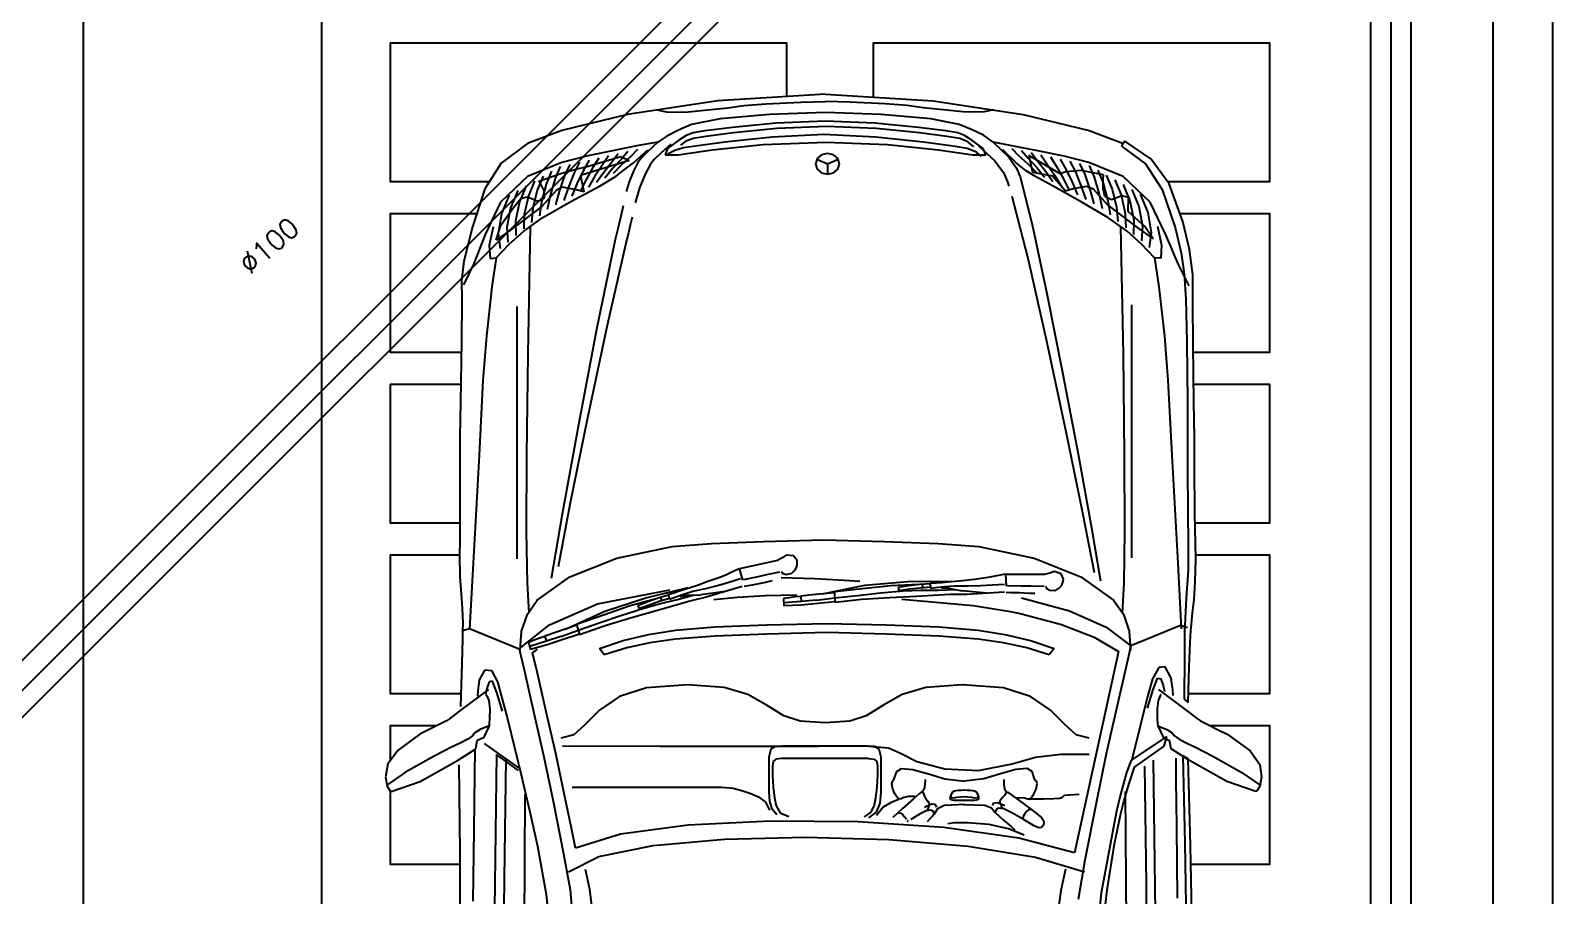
# Model space of a CAD drawing. Header units: millimetres. Extents: x 3923 to 4120, y 744 to 867.
# Drawn here: x 3977.12 to 3984.79, y 820.26 to 824.61 of the extents above; entities that cross this region are included whole.
import ezdxf
from ezdxf.enums import TextEntityAlignment as Align

# ---------------------------------------------------------------- set-up
doc = ezdxf.new("R2010")
doc.units = ezdxf.units.MM
for name, color, linetype in [('-HIDRO', 8, 'Continuous'), ('Texto-Tubos', 7, 'Continuous'), ('TigreCad', 3, 'Continuous'), ('TUBULAÇÃO_ESGOTO', 5, 'Continuous')]:
    doc.layers.add(name, color=color, linetype=linetype)
doc.styles.add('TCTUBOS-TXT', font='txt.shx')

# ---------------------------------------------------------------- blocks, each defined once
blk = doc.blocks.new('Austin Mini dessus')
at = {"color": 8, "flags": 128}
for points in [[(1.0718, 3.8974), (1.1117, 3.9516)], [(1.1117, 3.9516), (1.1466, 3.978)], [(1.1466, 3.978), (1.1788, 3.984)], [(1.1671, 3.9332), (1.2, 3.9805)], [(1.1788, 3.984), (1.2025, 3.9796)], [(1.2159, 3.9699), (1.1905, 3.8965)], [(1.2025, 3.9796), (1.2133, 3.9732)], [(1.2133, 3.9732), (1.2159, 3.9699)], [(1.127, 3.8612), (1.1671, 3.9332)], [(1.0455, 3.8453), (1.0602, 3.8752)], [(1.0602, 3.8752), (1.0718, 3.8974)], [(1.1905, 3.8965), (1.1378, 3.8027)], [(1.0383, 3.8304), (1.0455, 3.8453)], [(1.1035, 3.8163), (1.127, 3.8612)], [(0.0842, 3.7922), (0.2332, 3.7952)], [(0.2332, 3.7952), (0.3237, 3.797)], [(0.3237, 3.797), (0.3971, 3.7966)], [(0.3971, 3.7966), (0.5088, 3.7962)], [(0.5088, 3.7962), (0.581, 3.797)], [(0.581, 3.797), (0.6212, 3.7976)], [(0.6212, 3.7976), (0.674, 3.7963)], [(0.674, 3.7963), (0.7177, 3.7934)], [(0.8924, 3.7915), (1.0016, 3.7949)], [(1.0093, 3.792), (1.0326, 3.8229)], [(1.0326, 3.8229), (1.0383, 3.8304)], [(1.0842, 3.7768), (1.0947, 3.7975)], [(1.0947, 3.7975), (1.1035, 3.8163)], [(1.1378, 3.8027), (1.1088, 3.7563)], [(1.1489, 3.7991), (1.3693, 3.7967)], [(1.3693, 3.7967), (1.6304, 3.7968)], [(-0.302, 3.7337), (-0.2069, 3.765)], [(-0.2069, 3.765), (-0.1204, 3.7865)], [(-0.1874, 3.7324), (-0.114, 3.7617)], [(-0.1204, 3.7865), (-0.0703, 3.7926)], [(-0.114, 3.7617), (-0.0609, 3.787)], [(-0.0703, 3.7926), (-0.0241, 3.7916)], [(-0.0241, 3.7916), (0.0842, 3.7922)], [(0.3684, 3.7483), (0.6405, 3.7634)], [(0.6405, 3.7634), (0.8064, 3.7721)], [(0.7177, 3.7934), (0.7547, 3.7905)], [(0.7547, 3.7905), (0.7913, 3.7892)], [(0.7913, 3.7892), (0.8117, 3.7899)], [(0.8107, 3.7898), (0.8054, 3.7722)], [(0.8054, 3.7722), (0.8566, 3.6469)], [(0.8117, 3.7899), (0.831, 3.7901)], [(0.831, 3.7901), (0.8924, 3.7915)], [(0.9589, 3.7245), (1.0093, 3.792)], [(1.0594, 3.7455), (1.0677, 3.7588)], [(1.0677, 3.7588), (1.0753, 3.7651)], [(1.0753, 3.7651), (1.0842, 3.7768)], [(1.1098, 3.7592), (1.174, 3.7599)], [(1.174, 3.7599), (1.2419, 3.7604)], [(1.2419, 3.7604), (1.3135, 3.7616)], [(1.3135, 3.7616), (1.4923, 3.7636)], [(-0.3667, 3.6929), (-0.302, 3.7337)], [(-0.269, 3.694), (-0.1874, 3.7324)], [(-0.2065, 3.713), (-0.1595, 3.7223)], [(-0.1595, 3.7223), (-0.127, 3.7206)], [(-0.127, 3.7206), (-0.1288, 3.7047)], [(-0.0554, 3.7158), (0.0688, 3.7297)], [(0.0688, 3.7297), (0.18, 3.7384)], [(0.18, 3.7384), (0.3684, 3.7483)], [(0.936, 3.7475), (0.9091, 3.7332)], [(0.9091, 3.7332), (0.9111, 3.717)], [(0.936, 3.7475), (0.949, 3.7493)], [(0.9383, 3.7145), (0.9395, 3.7228)], [(0.9395, 3.7228), (0.9564, 3.7282)], [(0.949, 3.7493), (0.9623, 3.751)], [(0.9564, 3.7282), (0.9673, 3.7309)], [(0.9623, 3.751), (0.9758, 3.7525)], [(0.9673, 3.7309), (0.9712, 3.7316)], [(0.9712, 3.7316), (0.975, 3.7288)], [(0.975, 3.7288), (0.9869, 3.7238)], [(0.9869, 3.7238), (1.0083, 3.721)], [(1.0083, 3.721), (1.031, 3.7215)], [(1.031, 3.7215), (1.0455, 3.7223)], [(1.0455, 3.7223), (1.0506, 3.7228)], [(1.0506, 3.7228), (1.0594, 3.7455)], [(1.0506, 3.7228), (1.0806, 3.7369)], [(1.0806, 3.7369), (1.0877, 3.7528)], [(1.1088, 3.7563), (1.0877, 3.7528)], [(1.0947, 3.7351), (1.1565, 3.6487)], [(-0.4163, 3.6266), (-0.3667, 3.6929)], [(-0.3332, 3.6261), (-0.269, 3.694)], [(-0.2862, 3.6722), (-0.24, 3.6915)], [(-0.2108, 3.6933), (-0.2557, 3.6613)], [(-0.24, 3.6915), (-0.1897, 3.6999)], [(-0.1734, 3.7051), (-0.2108, 3.6933)], [(-0.2018, 3.6646), (-0.1734, 3.7051)], [(-0.1897, 3.6999), (-0.152, 3.6952)], [(-0.1288, 3.7047), (-0.1629, 3.672)], [(-0.1288, 3.7047), (-0.0554, 3.7158)], [(0.9111, 3.717), (0.9395, 3.7016)], [(0.9665, 3.7034), (0.9383, 3.7145)], [(0.9395, 3.7016), (1.0331, 3.6766)], [(1.0136, 3.6893), (0.9665, 3.7034)], [(1.1226, 3.7043), (1.4484, 3.7087)], [(1.1626, 3.649), (1.1226, 3.7043)], [(1.1335, 3.6804), (1.4355, 3.6849)], [(1.4355, 3.6849), (1.6643, 3.6871)], [(1.4484, 3.7087), (1.6921, 3.7115)], [(-0.3103, 3.6295), (-0.2696, 3.6465)], [(-0.2983, 3.6509), (-0.2548, 3.669)], [(-0.2776, 3.6432), (-0.2819, 3.6262)], [(-0.2557, 3.6613), (-0.2776, 3.6432)], [(-0.2696, 3.6465), (-0.2217, 3.6563)], [(-0.2582, 3.5904), (-0.2018, 3.6646)], [(-0.2548, 3.669), (-0.2057, 3.6781)], [(-0.2217, 3.6563), (-0.1848, 3.6556)], [(-0.2057, 3.6781), (-0.1684, 3.6754)], [(-0.1629, 3.672), (-0.1958, 3.6357)], [(0.6296, 3.652), (-0.0059, 3.652)], [(0.8566, 3.6469), (0.7958, 3.5707)], [(0.8596, 3.6444), (0.8118, 3.6411)], [(0.8566, 3.6469), (0.909, 3.6348)], [(1.0331, 3.6766), (1.174, 3.6425)], [(1.174, 3.6425), (1.2747, 3.6187)], [(-0.4494, 3.54), (-0.4163, 3.6266)], [(-0.3686, 3.5396), (-0.3332, 3.6261)], [(-0.3224, 3.6082), (-0.2844, 3.624)], [(-0.2992, 3.6015), (-0.2538, 3.6126)], [(-0.2844, 3.624), (-0.2378, 3.6344)], [(-0.2819, 3.6262), (-0.2717, 3.5998)], [(-0.2538, 3.6126), (-0.2177, 3.6161)], [(-0.2378, 3.6344), (-0.2012, 3.6358)], [(-0.1958, 3.6357), (-0.2299, 3.5876)], [(-0.2069, 3.6195), (0.1144, 3.6255)], [(0.1144, 3.6255), (0.369, 3.6287)], [(0.369, 3.6287), (0.5603, 3.6292)], [(0.5603, 3.6292), (0.6914, 3.6273)], [(0.6914, 3.6273), (0.7656, 3.6231)], [(0.769, 3.6265), (0.7337, 3.6018)], [(0.8118, 3.6411), (0.769, 3.6265)], [(0.8299, 3.5961), (0.835, 3.6098)], [(0.835, 3.6098), (0.8402, 3.6233)], [(0.8372, 3.5784), (0.8502, 3.6203)], [(0.8402, 3.6233), (0.8582, 3.6183)], [(0.8462, 3.577), (0.8582, 3.6183)], [(0.8604, 3.6051), (0.8577, 3.6008)], [(0.8634, 3.6093), (0.8604, 3.6051)], [(0.8666, 3.6133), (0.8634, 3.6093)], [(0.9143, 3.6021), (0.8666, 3.6133)], [(0.909, 3.6348), (1.0218, 3.609)], [(1.0218, 3.609), (1.1282, 3.5852)], [(1.2235, 3.6328), (1.5547, 3.6348)], [(1.2747, 3.6187), (1.3537, 3.601)], [(-0.3465, 3.5655), (-0.3139, 3.579)], [(-0.3219, 3.5976), (-0.3417, 3.5395)], [(-0.3344, 3.5868), (-0.2992, 3.6015)], [(-0.3287, 3.5566), (-0.2858, 3.5689)], [(-0.3144, 3.5923), (-0.3219, 3.5976)], [(-0.2975, 3.5839), (-0.3144, 3.5923)], [(-0.3139, 3.579), (-0.2698, 3.5907)], [(-0.2994, 3.5535), (-0.2582, 3.5904)], [(-0.28, 3.5832), (-0.2975, 3.5839)], [(-0.2858, 3.5689), (-0.2505, 3.5765)], [(-0.2717, 3.5998), (-0.28, 3.5832)], [(-0.2299, 3.5876), (-0.2701, 3.5169)], [(-0.2698, 3.5907), (-0.2341, 3.5963)], [(0.517, 3.5386), (0.6793, 3.5662)], [(0.7337, 3.6018), (0.675, 3.5196)], [(0.7958, 3.5707), (0.7435, 3.4498)], [(0.8151, 3.5556), (0.8242, 3.5824)], [(0.8252, 3.5824), (0.8299, 3.5961)], [(0.8252, 3.5824), (0.8372, 3.5784)], [(0.8257, 3.5419), (0.8372, 3.5784)], [(0.8334, 3.5361), (0.8462, 3.577)], [(1.0183, 3.578), (0.9143, 3.6021)], [(1.12, 3.5551), (1.0183, 3.578)], [(1.1282, 3.5852), (1.2404, 3.5618)], [(1.3537, 3.601), (1.4755, 3.5794)], [(1.4755, 3.5794), (1.6204, 3.564)], [(-0.4897, 3.3744), (-0.4494, 3.54)], [(-0.3843, 3.4776), (-0.3686, 3.5396)], [(-0.3639, 3.5197), (-0.3356, 3.5327)], [(-0.3585, 3.5441), (-0.3287, 3.5566)], [(-0.3417, 3.5395), (-0.3534, 3.4979)], [(-0.3356, 3.5327), (-0.2955, 3.5465)], [(-0.3066, 3.538), (-0.2994, 3.5535)], [(-0.3001, 3.5036), (-0.3066, 3.538)], [(-0.3051, 3.524), (-0.273, 3.5351)], [(-0.2955, 3.5465), (-0.2617, 3.5558)], [(0.2925, 3.4981), (0.517, 3.5386)], [(0.4929, 3.5192), (0.6502, 3.5491)], [(0.8067, 3.5309), (0.7615, 3.4315)], [(0.7972, 3.5019), (0.8063, 3.5287)], [(0.8063, 3.5287), (0.8151, 3.5556)], [(0.8257, 3.5419), (0.8097, 3.4979)], [(0.8192, 3.4954), (0.8334, 3.5361)], [(1.0731, 3.5095), (1.0817, 3.5421)], [(1.1011, 3.5379), (1.1017, 3.2922)], [(1.2053, 3.5371), (1.12, 3.5551)], [(1.3084, 3.5158), (1.2053, 3.5371)], [(1.2404, 3.5618), (1.3729, 3.5353)], [(1.3729, 3.5353), (1.4635, 3.5186)], [(-0.374, 3.3698), (-0.3363, 3.4925)], [(-0.3693, 3.4953), (-0.3424, 3.5089)], [(-0.3534, 3.4979), (-0.3572, 3.4821)], [(-0.3493, 3.4851), (-0.3148, 3.5016)], [(-0.3424, 3.5089), (-0.3051, 3.524)], [(-0.3363, 3.4925), (-0.2946, 3.4845)], [(-0.3244, 3.4792), (-0.2956, 3.4936)], [(-0.3148, 3.5016), (-0.2843, 3.5144)], [(-0.2701, 3.5169), (-0.3098, 3.443)], [(-0.2946, 3.4845), (-0.3001, 3.5036)], [(0.0478, 3.4514), (0.2925, 3.4981)], [(0.2791, 3.4759), (0.4929, 3.5192)], [(0.675, 3.5196), (0.6278, 3.4015)], [(0.7718, 3.4351), (0.7952, 3.5024)], [(0.8092, 3.4984), (0.7905, 3.4435)], [(0.7952, 3.5024), (0.8192, 3.4954)], [(0.7985, 3.4305), (0.8212, 3.4949)], [(1.0484, 3.4825), (1.0731, 3.5095)], [(1.2049, 3.5135), (1.2049, 3.1364)], [(1.3585, 3.5054), (1.3084, 3.5158)], [(1.323, 3.3924), (1.3585, 3.5054)], [(1.4186, 3.5228), (1.3793, 3.4466)], [(1.4635, 3.5186), (1.6129, 3.5061)], [(-0.3968, 3.4202), (-0.3843, 3.4776)], [(-0.3572, 3.4821), (-0.3836, 3.3914)], [(-0.38, 3.4466), (-0.3561, 3.4613)], [(-0.3746, 3.4709), (-0.3493, 3.4851)], [(-0.363, 3.4375), (-0.3341, 3.4567)], [(-0.3561, 3.4613), (-0.3244, 3.4792)], [(-0.3437, 3.4343), (-0.3181, 3.4522)], [(-0.3341, 3.4567), (-0.3068, 3.4729)], [(-0.1749, 3.4052), (0.0478, 3.4514)], [(0.0453, 3.4261), (0.2791, 3.4759)], [(0.7435, 3.4498), (0.7081, 3.2674)], [(1.0114, 3.445), (1.0484, 3.4825)], [(1.4113, 3.481), (1.462, 3.47)], [(1.462, 3.47), (1.5309, 3.4613)], [(-0.4112, 3.3468), (-0.3968, 3.4202)], [(-0.3908, 3.3978), (-0.3698, 3.4136)], [(-0.3854, 3.4222), (-0.363, 3.4375)], [(-0.3767, 3.3898), (-0.3534, 3.4119)], [(-0.3698, 3.4136), (-0.3437, 3.4343)], [(-0.3534, 3.4119), (-0.3294, 3.4315)], [(-0.3098, 3.443), (-0.3346, 3.403)], [(-0.172, 3.3767), (0.0453, 3.4261)], [(0.7615, 3.4315), (0.7277, 3.3278)], [(0.7484, 3.3675), (0.7718, 3.4351)], [(0.7905, 3.4435), (0.7715, 3.3887)], [(0.7785, 3.3642), (0.7985, 3.4305)], [(0.8558, 3.4451), (0.8359, 3.3854)], [(0.8536, 3.3763), (0.8715, 3.4329)], [(0.8715, 3.4329), (0.8558, 3.4451)], [(0.9762, 3.3945), (1.0114, 3.445)], [(1.3793, 3.4466), (1.3517, 3.3099)], [(-0.5243, 3.1472), (-0.4897, 3.3744)], [(-0.3961, 3.3734), (-0.3767, 3.3898)], [(-0.3836, 3.3914), (-0.374, 3.3698)], [(-0.3836, 3.366), (-0.363, 3.3894)], [(-0.3481, 3.3863), (-0.3679, 3.3589)], [(-0.363, 3.3894), (-0.3407, 3.4108)], [(-0.3346, 3.403), (-0.3481, 3.3863)], [(-0.3226, 3.369), (-0.2958, 3.3774)], [(-0.2599, 3.3851), (-0.2335, 3.3912)], [(-0.2335, 3.3912), (-0.2013, 3.399)], [(-0.2013, 3.399), (-0.1749, 3.4052)], [(-0.1915, 3.3721), (-0.172, 3.3767)], [(0.6278, 3.4015), (0.5988, 3.2619)], [(0.7715, 3.3887), (0.7537, 3.3335)], [(0.8359, 3.3854), (0.8202, 3.3211)], [(0.8415, 3.3179), (0.8536, 3.3763)], [(0.9547, 3.3266), (0.9762, 3.3945)], [(1.3004, 3.222), (1.323, 3.3924)], [(-0.4198, 3.2983), (-0.4112, 3.3468)], [(-0.4015, 3.349), (-0.3836, 3.366)], [(-0.3679, 3.3589), (-0.4003, 3.3232)], [(-0.397, 3.3226), (-0.3805, 3.3391)], [(-0.3805, 3.3391), (-0.3683, 3.348)], [(-0.3683, 3.348), (-0.347, 3.3593)], [(-0.347, 3.3593), (-0.3226, 3.369)], [(-0.339, 3.3298), (-0.3048, 3.3438)], [(-0.3048, 3.3438), (-0.2667, 3.355)], [(-0.2307, 3.363), (-0.2112, 3.3675)], [(-0.2112, 3.3675), (-0.1915, 3.3721)], [(0.7293, 3.299), (0.7484, 3.3675)], [(0.7472, 3.3485), (0.7374, 3.3232)], [(0.7462, 3.3202), (0.7557, 3.3455)], [(0.7472, 3.3485), (0.7557, 3.345)], [(0.7597, 3.2985), (0.7785, 3.3642)], [(-0.5014, 3.3001), (-0.4965, 3.2759)], [(-0.435, 3.2757), (-0.4198, 3.2983)], [(-0.4198, 3.2983), (-0.397, 3.3226)], [(-0.3926, 3.2902), (-0.3764, 3.3069)], [(-0.3764, 3.3069), (-0.3644, 3.3161)], [(-0.3644, 3.3161), (-0.339, 3.3298)], [(0.7277, 3.3278), (0.7023, 3.2216)], [(0.728, 3.2975), (0.7203, 3.2716)], [(0.7374, 3.3232), (0.728, 3.2975)], [(0.7371, 3.2944), (0.7462, 3.3202)], [(0.7537, 3.3335), (0.7422, 3.2911)], [(0.7478, 3.258), (0.7597, 3.2985)], [(0.8202, 3.3211), (0.8092, 3.2537)], [(0.8325, 3.2537), (0.8415, 3.3179)], [(0.9474, 3.2223), (0.9547, 3.3266)], [(1.3517, 3.3099), (1.3356, 3.1305)], [(-0.4965, 3.2759), (-0.4951, 3.2474)], [(-0.4498, 3.2462), (-0.435, 3.2757)], [(-0.4251, 3.2451), (-0.4036, 3.2735)], [(-0.415, 3.2655), (-0.3926, 3.2902)], [(-0.4036, 3.2735), (-0.3881, 3.2799)], [(-0.3992, 3.255), (-0.3897, 3.273)], [(-0.3881, 3.2799), (-0.3879, 3.2469)], [(0.5988, 3.2619), (0.5909, 3.1628)], [(0.7198, 3.2721), (0.7153, 3.258)], [(0.7313, 3.2686), (0.72, 3.2361)], [(0.7208, 3.2721), (0.7313, 3.2686)], [(0.7263, 3.2915), (0.7353, 3.2885)], [(0.7293, 3.2686), (0.7371, 3.2944)], [(0.7422, 3.2911), (0.7318, 3.2485)], [(1.1017, 3.2922), (1.1017, 3.0712)], [(-0.4961, 3.222), (-0.5002, 3.1805)], [(-0.4951, 3.2474), (-0.4961, 3.222)], [(-0.4642, 3.2131), (-0.4498, 3.2462)], [(-0.4433, 3.2092), (-0.4368, 3.2263)], [(-0.4368, 3.2263), (-0.4251, 3.2451)], [(-0.4292, 3.2081), (-0.4223, 3.2271)], [(-0.4223, 3.2271), (-0.4123, 3.2411)], [(-0.4102, 3.2033), (-0.4054, 3.2337)], [(-0.4054, 3.2337), (-0.3992, 3.255)], [(-0.3879, 3.2469), (-0.4009, 3.1615)], [(0.7063, 3.2296), (0.6964, 3.1985)], [(0.7105, 3.2437), (0.7063, 3.2296)], [(0.7153, 3.258), (0.7105, 3.2437)], [(0.72, 3.2361), (0.7116, 3.2101)], [(0.7318, 3.2485), (0.7208, 3.2061)], [(0.7215, 3.2248), (0.721, 3.2072)], [(0.7243, 3.2421), (0.7215, 3.2248)], [(0.7361, 3.2172), (0.7478, 3.258)], [(0.8092, 3.2537), (0.8014, 3.1546)], [(0.8246, 3.1546), (0.8325, 3.2537)], [(0.9535, 3.1308), (0.9474, 3.2223)], [(1.2904, 3.0155), (1.3004, 3.222)], [(-0.4783, 3.1411), (-0.4642, 3.2131)], [(-0.4482, 3.1794), (-0.4433, 3.2092)], [(-0.4345, 3.1767), (-0.4292, 3.2081)], [(-0.42, 3.129), (-0.4102, 3.2033)], [(0.6964, 3.1985), (0.6864, 3.1723)], [(0.7116, 3.2101), (0.7041, 3.1774)], [(0.7123, 3.1286), (0.7203, 3.1896)], [(0.721, 3.2072), (0.7203, 3.1896)], [(0.7263, 3.1761), (0.7361, 3.2172)], [(-0.5405, 2.876), (-0.5243, 3.1472)], [(-0.5002, 3.1805), (-0.5068, 3.1221)], [(-0.457, 3.1102), (-0.4482, 3.1794)], [(-0.4433, 3.1075), (-0.4345, 3.1767)], [(-0.4009, 3.1615), (-0.4139, 3.0323)], [(0.5909, 3.1628), (0.5858, 3.0317)], [(0.6864, 3.1723), (0.6761, 3.1418)], [(0.6969, 3.1476), (0.6884, 3.1193)], [(0.7041, 3.1774), (0.6969, 3.1476)], [(0.6998, 3.0852), (0.7263, 3.1761)], [(0.7318, 3.1572), (0.726, 3.0977)], [(0.8014, 3.1546), (0.7962, 3.0235)], [(0.8194, 3.0235), (0.8246, 3.1546)], [(-0.5068, 3.1221), (-0.5121, 3.0818)], [(-0.4897, 3.0166), (-0.4783, 3.1411)], [(-0.4678, 3.0008), (-0.457, 3.1102)], [(-0.4541, 2.9981), (-0.4433, 3.1075)], [(-0.4326, 3.01), (-0.42, 3.129)], [(0.6607, 3.1082), (0.6538, 3.0932)], [(0.6698, 3.1266), (0.6607, 3.1082)], [(0.6761, 3.1418), (0.6698, 3.1266)], [(0.6884, 3.1193), (0.6795, 3.0899)], [(0.9712, 3.0712), (0.9535, 3.1308)], [(1.2049, 3.1364), (1.2077, 3.1082)], [(1.2077, 3.1082), (1.214, 3.084)], [(1.3356, 3.1305), (1.3308, 2.9266)], [(-0.5121, 3.0818), (-0.5164, 3.0261)], [(0.6338, 2.997), (0.6553, 3.0927)], [(0.6538, 3.0932), (0.6836, 3.0845)], [(0.6818, 3.0817), (0.6747, 3.0485)], [(0.6957, 3.0601), (0.6993, 3.0807)], [(0.726, 3.0977), (0.7219, 3.0275)], [(0.9991, 3.0226), (0.9712, 3.0712)], [(1.1017, 3.0712), (1.1013, 2.893)], [(1.214, 3.084), (1.2213, 3.064)], [(-0.4139, 3.0323), (-0.4198, 2.8742)], [(0.5858, 3.0317), (0.5818, 2.8809)], [(0.6747, 3.0485), (0.6693, 3.0237)], [(0.6853, 3.0102), (0.6902, 3.0313)], [(0.6902, 3.0313), (0.6957, 3.0601)], [(1.2213, 3.064), (1.2296, 3.0447)], [(1.2296, 3.0447), (1.2425, 3.0269)], [(-0.5164, 3.0261), (-0.5207, 2.9376)], [(-0.4943, 2.876), (-0.4897, 3.0166)], [(-0.473, 2.876), (-0.4678, 3.0008)], [(-0.4594, 2.8733), (-0.4541, 2.9981)], [(-0.4389, 2.8801), (-0.4326, 3.01)], [(0.6273, 2.9847), (0.6338, 2.997)], [(0.6693, 3.0237), (0.6625, 2.9905)], [(0.7219, 3.0275), (0.7205, 2.9476)], [(0.7962, 3.0235), (0.7923, 2.8727)], [(0.8155, 2.8727), (0.8194, 3.0235)], [(1.0249, 2.9807), (0.9991, 3.0226)], [(1.1016, 3.0013), (1.1008, 2.9854)], [(1.1087, 3.0128), (1.1016, 3.0013)], [(1.1289, 3.0172), (1.1087, 3.0128)], [(1.2179, 3.0172), (1.1289, 3.0172)], [(1.1326, 2.9863), (1.1344, 3.0006)], [(1.1344, 3.0006), (1.1406, 3.0076)], [(1.1406, 3.0076), (1.1521, 3.0095)], [(1.1521, 3.0095), (1.1745, 3.009)], [(1.1745, 3.009), (1.2048, 3.0074)], [(1.2048, 3.0074), (1.2315, 3.0045)], [(1.2406, 3.0157), (1.2179, 3.0172)], [(1.2315, 3.0045), (1.2524, 3.0002)], [(1.2601, 3.01), (1.2406, 3.0157)], [(1.2425, 3.0269), (1.263, 3.0168)], [(1.2524, 3.0002), (1.27, 2.9903)], [(1.275, 2.9987), (1.2601, 3.01)], [(1.27, 2.9903), (1.2792, 2.9682)], [(1.2927, 2.7938), (1.2904, 3.0155)], [(0.6202, 2.9747), (0.6273, 2.9847)], [(0.6221, 2.9567), (0.6202, 2.9747)], [(0.6341, 2.9475), (0.6221, 2.9567)], [(0.6577, 2.9524), (0.6529, 2.9495)], [(0.6662, 2.9608), (0.6577, 2.9524)], [(0.6618, 2.9878), (0.6631, 2.986)], [(0.6631, 2.986), (0.6661, 2.9845)], [(0.6661, 2.9845), (0.6693, 2.9748)], [(0.6693, 2.9748), (0.6662, 2.9608)], [(0.677, 2.9877), (0.6796, 2.9022)], [(0.7244, 2.9379), (0.7259, 2.9524)], [(0.7259, 2.9524), (0.7277, 2.9669)], [(0.7277, 2.9669), (0.7297, 2.9812)], [(0.7297, 2.9812), (0.7484, 2.9804)], [(0.7369, 2.9367), (0.7402, 2.9806)], [(0.7461, 2.9374), (0.7484, 2.9804)], [(1.0386, 2.9396), (1.0249, 2.9807)], [(1.1008, 2.9854), (1.1008, 2.7686)], [(1.1326, 2.7677), (1.1326, 2.9863)], [(-0.5207, 2.9376), (-0.5227, 2.876)], [(0.6455, 2.9473), (0.6341, 2.9475)], [(0.6529, 2.9495), (0.6455, 2.9473)], [(0.7205, 2.9096), (0.7234, 2.9377)], [(0.7244, 2.9379), (0.7369, 2.9367)], [(0.7339, 2.8986), (0.7369, 2.9367)], [(0.7427, 2.8947), (0.7461, 2.9374)], [(1.0427, 2.877), (1.0386, 2.9396)], [(1.3308, 2.9266), (1.3369, 2.7159)], [(-0.5405, 2.876), (-0.5243, 2.6047)], [(-0.5207, 2.8143), (-0.5227, 2.876)], [(-0.4897, 2.7353), (-0.4943, 2.876)], [(-0.4678, 2.7512), (-0.473, 2.876)], [(-0.4326, 2.7495), (-0.4389, 2.8801)], [(-0.3917, 2.8708), (-0.3881, 2.8859)], [(-0.3881, 2.8859), (-0.3786, 2.8967)], [(-0.3786, 2.8967), (-0.3653, 2.9008)], [(-0.3767, 2.8977), (-0.3653, 2.8708)], [(-0.3653, 2.9008), (-0.352, 2.8967)], [(-0.352, 2.8967), (-0.3425, 2.8859)], [(-0.3425, 2.8859), (-0.3389, 2.8708)], [(0.5818, 2.8809), (0.5858, 2.7275)], [(0.6796, 2.9022), (0.6837, 2.8284)], [(0.7179, 2.8836), (0.6962, 2.7767)], [(0.7152, 2.8533), (0.718, 2.8814)], [(0.718, 2.8814), (0.7205, 2.9096)], [(0.7339, 2.8986), (0.7283, 2.8522)], [(0.7381, 2.8519), (0.7427, 2.8947)], [(1.0386, 2.8145), (1.0427, 2.877)], [(1.1013, 2.893), (1.1007, 2.7756)], [(-0.4541, 2.7484), (-0.4594, 2.8733)], [(-0.4198, 2.8742), (-0.4139, 2.72)], [(-0.3881, 2.8557), (-0.3917, 2.8708)], [(-0.3786, 2.845), (-0.3881, 2.8557)], [(-0.3653, 2.8409), (-0.3786, 2.845)], [(-0.3653, 2.8708), (-0.3767, 2.844)], [(-0.3653, 2.8708), (-0.3389, 2.8708)], [(-0.352, 2.845), (-0.3653, 2.8409)], [(-0.3425, 2.8557), (-0.352, 2.845)], [(-0.3389, 2.8708), (-0.3425, 2.8557)], [(0.7054, 2.7825), (0.7131, 2.8533)], [(0.7131, 2.8533), (0.7381, 2.8519)], [(0.7277, 2.8526), (0.7218, 2.7949)], [(0.7325, 2.784), (0.7401, 2.8518)], [(0.7923, 2.8727), (0.7962, 2.7218)], [(0.8194, 2.7218), (0.8155, 2.8727)], [(-0.5164, 2.7259), (-0.5207, 2.8143)], [(0.6837, 2.8284), (0.6857, 2.7893)], [(1.0249, 2.7734), (1.0386, 2.8145)], [(0.6962, 2.7767), (0.6866, 2.668)], [(0.6979, 2.7113), (0.7054, 2.7825)], [(0.7218, 2.7949), (0.7156, 2.7372)], [(0.7279, 2.7148), (0.7325, 2.784)], [(0.9991, 2.7314), (1.0249, 2.7734)], [(1.1007, 2.7756), (1.1055, 2.717)], [(1.1008, 2.7686), (1.1016, 2.7527)], [(1.1326, 2.7677), (1.1344, 2.7534)], [(1.2505, 2.7536), (1.268, 2.7619)], [(1.2676, 2.7483), (1.2824, 2.7671)], [(1.268, 2.7619), (1.2795, 2.7785)], [(1.307, 2.578), (1.2927, 2.7938)], [(-0.5121, 2.6701), (-0.5164, 2.7259)], [(-0.4783, 2.6109), (-0.4897, 2.7353)], [(-0.457, 2.6417), (-0.4678, 2.7512)], [(-0.4433, 2.639), (-0.4541, 2.7484)], [(-0.42, 2.6293), (-0.4326, 2.7495)], [(0.5858, 2.7275), (0.5909, 2.5917)], [(0.7156, 2.7372), (0.7107, 2.6794)], [(0.7962, 2.7218), (0.8014, 2.5907)], [(0.8246, 2.5907), (0.8194, 2.7218)], [(0.9712, 2.6829), (0.9991, 2.7314)], [(1.1016, 2.7527), (1.1087, 2.7412)], [(1.1087, 2.7412), (1.1289, 2.7368)], [(1.1289, 2.7368), (1.2179, 2.7368)], [(1.1344, 2.7534), (1.1406, 2.7464)], [(1.1406, 2.7464), (1.1521, 2.7446)], [(1.1521, 2.7446), (1.1745, 2.745)], [(1.1745, 2.745), (1.2048, 2.7466)], [(1.2048, 2.7466), (1.2315, 2.7495)], [(1.2179, 2.7368), (1.2453, 2.7392)], [(1.2315, 2.7495), (1.2505, 2.7536)], [(1.2436, 2.7106), (1.2551, 2.7309)], [(1.2453, 2.7392), (1.2676, 2.7483)], [(1.2551, 2.7309), (1.276, 2.7469)], [(-0.4139, 2.72), (-0.4009, 2.5911)], [(0.6946, 2.6403), (0.6979, 2.7113)], [(0.701, 2.6926), (0.6971, 2.6657)], [(0.701, 2.6926), (0.7101, 2.6911)], [(0.7063, 2.6647), (0.71, 2.6915)], [(0.7244, 2.6467), (0.7279, 2.7148)], [(0.731, 2.6835), (0.7474, 2.5042)], [(1.1055, 2.717), (1.1196, 2.6871)], [(1.1196, 2.6871), (1.1407, 2.6458)], [(1.1655, 2.6964), (1.1583, 2.6841)], [(1.1583, 2.6841), (1.1602, 2.6556)], [(1.1793, 2.701), (1.1655, 2.6964)], [(1.1879, 2.7044), (1.1793, 2.701)], [(1.1894, 2.7071), (1.1879, 2.7044)], [(1.1965, 2.7087), (1.1894, 2.7071)], [(1.2102, 2.7066), (1.1965, 2.7087)], [(1.2218, 2.7011), (1.2102, 2.7066)], [(1.2296, 2.696), (1.2218, 2.7011)], [(1.2336, 2.6927), (1.2296, 2.696)], [(1.2314, 2.6783), (1.2342, 2.6856)], [(1.235, 2.6895), (1.2336, 2.6927)], [(1.2342, 2.6856), (1.235, 2.6895)], [(1.2364, 2.6909), (1.2436, 2.7106)], [(1.2586, 2.6815), (1.2815, 2.7064)], [(1.2705, 2.6928), (1.2693, 2.6894)], [(1.2693, 2.6894), (1.2703, 2.6857)], [(1.2703, 2.6857), (1.2746, 2.681)], [(1.3369, 2.7159), (1.3537, 2.5166)], [(-0.5068, 2.6299), (-0.5121, 2.6701)], [(0.6866, 2.668), (0.6857, 2.5588)], [(0.6971, 2.6657), (0.6937, 2.6386)], [(0.7033, 2.6376), (0.7063, 2.6647)], [(0.7107, 2.6794), (0.709, 2.6356)], [(0.7219, 2.6045), (0.7244, 2.6467)], [(0.9535, 2.6232), (0.9712, 2.6829)], [(1.1407, 2.6458), (1.1591, 2.5751)], [(1.1602, 2.6556), (1.1712, 2.6165)], [(1.2206, 2.6388), (1.2344, 2.6544)], [(1.2283, 2.6506), (1.2286, 2.6664)], [(1.2286, 2.6664), (1.2314, 2.6783)], [(1.2344, 2.6544), (1.2586, 2.6815)], [(1.2767, 2.6451), (1.2691, 2.6322)], [(1.2746, 2.681), (1.2785, 2.6776)], [(1.286, 2.6602), (1.2767, 2.6451)], [(1.2785, 2.6776), (1.2823, 2.6745)], [(1.2823, 2.6745), (1.286, 2.6721)], [(1.2901, 2.67), (1.2902, 2.6692)], [(1.2903, 2.6674), (1.2901, 2.67)], [(1.2902, 2.6692), (1.2903, 2.6683)], [(1.2903, 2.6683), (1.2903, 2.6674)], [(-0.5002, 2.5714), (-0.5068, 2.6299)], [(-0.4642, 2.5388), (-0.4783, 2.6109)], [(-0.4482, 2.5725), (-0.457, 2.6417)], [(-0.4345, 2.5698), (-0.4433, 2.639)], [(-0.4102, 2.5543), (-0.42, 2.6293)], [(0.6914, 2.6119), (0.6903, 2.5972)], [(0.6937, 2.6386), (0.692, 2.6115)], [(0.6924, 2.6121), (0.7034, 2.6111)], [(0.6934, 2.6323), (0.7028, 2.6314)], [(0.7034, 2.6111), (0.6997, 2.5769)], [(0.7015, 2.6106), (0.7033, 2.6376)], [(0.709, 2.6356), (0.7085, 2.5917)], [(0.9474, 2.5318), (0.9535, 2.6232)], [(1.1712, 2.6165), (1.184, 2.5749)], [(1.1861, 2.6248), (1.1983, 2.6254)], [(1.1983, 2.6254), (1.2099, 2.6274)], [(1.2099, 2.6274), (1.2179, 2.6325)], [(1.2173, 2.6328), (1.2174, 2.6346)], [(1.2179, 2.6325), (1.2173, 2.6328)], [(1.2174, 2.6346), (1.2206, 2.6388)], [(1.2179, 2.6307), (1.226, 2.6273)], [(1.226, 2.6273), (1.234, 2.623)], [(1.234, 2.623), (1.2401, 2.6184)], [(1.2401, 2.6184), (1.2445, 2.6153)], [(1.2445, 2.6153), (1.2492, 2.6149)], [(1.2478, 2.609), (1.2564, 2.6266)], [(1.2485, 2.5997), (1.2478, 2.609)], [(1.2492, 2.6149), (1.2546, 2.6166)], [(1.2546, 2.6166), (1.2595, 2.6184)], [(1.2595, 2.6184), (1.2623, 2.6189)], [(1.2623, 2.6189), (1.2632, 2.6189)], [(1.2632, 2.6157), (1.2624, 2.6105)], [(1.2624, 2.6105), (1.2647, 2.6055)], [(1.2639, 2.6197), (1.2632, 2.6157)], [(1.2691, 2.6322), (1.2637, 2.6225)], [(1.2637, 2.6225), (1.2638, 2.6219)], [(1.2638, 2.6219), (1.2639, 2.6197)], [(1.2732, 2.6021), (1.279, 2.6074)], [(1.279, 2.6074), (1.285, 2.6129)], [(1.285, 2.6129), (1.2921, 2.6194)], [(-0.5243, 2.6047), (-0.4897, 2.3776)], [(-0.4961, 2.5299), (-0.5002, 2.5714)], [(-0.4433, 2.5428), (-0.4482, 2.5725)], [(-0.429, 2.5374), (-0.4345, 2.5698)], [(-0.4009, 2.5911), (-0.3879, 2.5051)], [(0.5909, 2.5917), (0.5988, 2.49)], [(0.689, 2.5822), (0.6878, 2.5675)], [(0.6903, 2.5972), (0.689, 2.5822)], [(0.6997, 2.5769), (0.6975, 2.5497)], [(0.7026, 2.5837), (0.7038, 2.5662)], [(0.7085, 2.5917), (0.7072, 2.5478)], [(0.7197, 2.5621), (0.7219, 2.6045)], [(0.8014, 2.5907), (0.8092, 2.4916)], [(0.8325, 2.4916), (0.8246, 2.5907)], [(1.1591, 2.5751), (1.1632, 2.4901)], [(1.184, 2.5749), (1.1902, 2.5259)], [(1.255, 2.5958), (1.2485, 2.5997)], [(1.2487, 2.5245), (1.2515, 2.5771)], [(1.2515, 2.5771), (1.2598, 2.5934)], [(1.2598, 2.5934), (1.2732, 2.6021)], [(1.2647, 2.6055), (1.2732, 2.6021)], [(1.3331, 2.3893), (1.307, 2.578)], [(-0.4951, 2.5046), (-0.4961, 2.5299)], [(-0.4511, 2.5067), (-0.4642, 2.5388)], [(-0.4368, 2.5257), (-0.4433, 2.5428)], [(-0.4211, 2.5171), (-0.429, 2.5374)], [(-0.4038, 2.5192), (-0.4102, 2.5543)], [(0.6847, 2.5306), (0.6807, 2.5008)], [(0.6878, 2.5675), (0.6847, 2.5306)], [(0.6975, 2.5497), (0.6975, 2.5161)], [(0.7038, 2.5662), (0.7072, 2.5489)], [(0.7072, 2.5489), (0.7105, 2.5317)], [(0.7164, 2.4705), (0.7105, 2.5317)], [(0.7193, 2.5199), (0.7197, 2.5621)], [(0.9547, 2.4275), (0.9474, 2.5318)], [(1.2129, 2.5259), (1.213, 2.5337)], [(1.213, 2.5337), (1.2135, 2.541)], [(1.2135, 2.541), (1.2142, 2.5468)], [(1.2142, 2.5468), (1.2153, 2.5514)], [(1.2153, 2.5514), (1.218, 2.556)], [(1.218, 2.556), (1.2242, 2.5604)], [(1.2242, 2.5604), (1.2316, 2.5628)], [(1.2242, 2.5604), (1.2279, 2.5607)], [(1.2279, 2.5607), (1.2312, 2.5579)], [(1.2293, 2.5353), (1.2287, 2.5263)], [(1.2305, 2.5442), (1.2293, 2.5353)], [(1.2319, 2.5522), (1.2305, 2.5442)], [(1.2312, 2.5579), (1.2319, 2.5522)], [(1.2316, 2.5628), (1.2362, 2.5607)], [(1.2362, 2.5607), (1.2378, 2.5522)], [(1.2378, 2.5522), (1.2378, 2.4996)], [(1.2945, 2.5182), (1.2946, 2.5357)], [(1.2946, 2.5357), (1.2952, 2.5513)], [(1.2952, 2.5513), (1.2971, 2.5676)], [(-0.4965, 2.4761), (-0.4951, 2.5046)], [(-0.4377, 2.4782), (-0.4511, 2.5067)], [(-0.4251, 2.5069), (-0.4368, 2.5257)], [(-0.4036, 2.4784), (-0.4251, 2.5069)], [(-0.4082, 2.5023), (-0.4211, 2.5171)], [(-0.3951, 2.4956), (-0.4038, 2.5192)], [(-0.3837, 2.4832), (-0.3951, 2.4956)], [(-0.3879, 2.5051), (-0.3881, 2.472)], [(0.6807, 2.5008), (0.6754, 2.4613)], [(0.6975, 2.5161), (0.6972, 2.4854)], [(0.714, 2.4253), (0.7193, 2.5199)], [(0.7474, 2.5042), (0.7622, 2.4097)], [(0.8092, 2.4916), (0.8202, 2.4242)], [(0.8415, 2.4274), (0.8325, 2.4916)], [(1.184, 2.4768), (1.1902, 2.5259)], [(1.213, 2.5181), (1.2129, 2.5259)], [(1.2135, 2.5107), (1.213, 2.5181)], [(1.2142, 2.505), (1.2135, 2.5107)], [(1.2153, 2.5004), (1.2142, 2.505)], [(1.218, 2.4957), (1.2153, 2.5004)], [(1.2242, 2.4914), (1.218, 2.4957)], [(1.2312, 2.4938), (1.2279, 2.4911)], [(1.2287, 2.5263), (1.2293, 2.5172)], [(1.2293, 2.5172), (1.2305, 2.5078)], [(1.2305, 2.5078), (1.2319, 2.4996)], [(1.2319, 2.4996), (1.2312, 2.4938)], [(1.2378, 2.4996), (1.2362, 2.4911)], [(1.2487, 2.5272), (1.2506, 2.4745)], [(1.2987, 2.4638), (1.2945, 2.5182)], [(1.3537, 2.5166), (1.3811, 2.3466)], [(-0.5014, 2.4519), (-0.4965, 2.4761)], [(-0.4198, 2.4536), (-0.4377, 2.4782)], [(-0.4198, 2.4536), (-0.3822, 2.4143)], [(-0.4126, 2.4151), (-0.4198, 2.4536)], [(-0.4106, 2.4907), (-0.373, 2.4496)], [(-0.3881, 2.472), (-0.4036, 2.4784)], [(0.5988, 2.49), (0.6278, 2.3505)], [(0.6754, 2.4613), (0.673, 2.4486)], [(0.6952, 2.456), (0.6932, 2.4254)], [(0.6972, 2.4854), (0.6952, 2.456)], [(1.1632, 2.4901), (1.1462, 2.4053)], [(1.1712, 2.4352), (1.184, 2.4768)], [(1.2316, 2.489), (1.2242, 2.4914)], [(1.2279, 2.4911), (1.2242, 2.4914)], [(1.2362, 2.4911), (1.2316, 2.489)], [(1.2514, 2.4554), (1.2447, 2.4518)], [(1.2506, 2.4745), (1.2571, 2.4576)], [(1.2571, 2.4576), (1.2692, 2.4481)], [(1.3098, 2.4149), (1.2987, 2.4638)], [(-0.3975, 2.3367), (-0.4126, 2.4151)], [(-0.3677, 2.3955), (-0.4003, 2.4288)], [(-0.373, 2.4496), (-0.3435, 2.4277)], [(-0.3435, 2.4277), (-0.32, 2.4176)], [(-0.32, 2.4176), (-0.3092, 2.4141)], [(0.6699, 2.4354), (0.6674, 2.4227)], [(0.6674, 2.4227), (0.6984, 2.421)], [(0.6695, 2.3245), (0.669, 2.4226)], [(0.673, 2.4486), (0.6699, 2.4354)], [(0.6972, 2.4178), (0.6978, 2.3839)], [(0.715, 2.4096), (0.7145, 2.4208)], [(0.8202, 2.4242), (0.8359, 2.3599)], [(0.8536, 2.369), (0.8415, 2.4274)], [(0.9762, 2.3595), (0.9547, 2.4275)], [(1.1602, 2.3961), (1.1712, 2.4352)], [(1.1861, 2.427), (1.1983, 2.4265)], [(1.1983, 2.4265), (1.21, 2.4246)], [(1.21, 2.4246), (1.2177, 2.4194)], [(1.2177, 2.4194), (1.2172, 2.4191)], [(1.2172, 2.4191), (1.2172, 2.4174)], [(1.2172, 2.4174), (1.2201, 2.4129)], [(1.2178, 2.4212), (1.2248, 2.4245)], [(1.2248, 2.4245), (1.2303, 2.429)], [(1.2303, 2.429), (1.2352, 2.4335)], [(1.2352, 2.4335), (1.2399, 2.4364)], [(1.2399, 2.4364), (1.2445, 2.4366)], [(1.2447, 2.4518), (1.2434, 2.4425)], [(1.2434, 2.4425), (1.2511, 2.4245)], [(1.2445, 2.4366), (1.2498, 2.4346)], [(1.2498, 2.4346), (1.2546, 2.4325)], [(1.2546, 2.4325), (1.2574, 2.4319)], [(1.2574, 2.4319), (1.2583, 2.4319)], [(1.2579, 2.4403), (1.2605, 2.4451)], [(1.2585, 2.435), (1.2579, 2.4403)], [(1.259, 2.431), (1.2585, 2.435)], [(1.2586, 2.4282), (1.2588, 2.4289)], [(1.2704, 2.4052), (1.2586, 2.4282)], [(1.2588, 2.4289), (1.259, 2.431)], [(1.2605, 2.4451), (1.2692, 2.4481)], [(1.2692, 2.4481), (1.287, 2.4285)], [(1.287, 2.4285), (1.3044, 2.4082)], [(1.3256, 2.3754), (1.3098, 2.4149)], [(-0.4897, 2.3776), (-0.4494, 2.2119)], [(-0.4043, 2.4065), (-0.3863, 2.3895)], [(-0.3989, 2.3821), (-0.3794, 2.3657)], [(-0.3863, 2.3895), (-0.3657, 2.3661)], [(-0.3822, 2.4143), (-0.3546, 2.3944)], [(-0.3478, 2.3704), (-0.3677, 2.3955)], [(-0.3546, 2.3944), (-0.3323, 2.3856)], [(-0.3323, 2.3856), (-0.2128, 2.3556)], [(-0.2838, 2.4064), (-0.1243, 2.3655)], [(0.6978, 2.3839), (0.6981, 2.3586)], [(0.7153, 2.3984), (0.715, 2.4096)], [(0.7156, 2.3872), (0.7153, 2.3984)], [(0.7163, 2.3745), (0.7156, 2.3872)], [(0.7276, 2.3821), (0.761, 2.261)], [(0.7622, 2.4097), (0.7686, 2.3821)], [(0.7686, 2.3821), (0.7952, 2.2812)], [(1.1462, 2.4053), (1.1298, 2.3473)], [(1.1583, 2.3676), (1.1602, 2.3961)], [(1.2201, 2.4129), (1.2359, 2.3915)], [(1.2319, 2.3948), (1.2313, 2.3807)], [(1.2313, 2.3807), (1.2324, 2.3718)], [(1.2359, 2.3915), (1.262, 2.3561)], [(1.2871, 2.3751), (1.2704, 2.4052)], [(1.2729, 2.3742), (1.279, 2.3779)], [(1.279, 2.3779), (1.2846, 2.3787)], [(1.3044, 2.4082), (1.3122, 2.3989)], [(1.3706, 2.2486), (1.3331, 2.3893)], [(-0.3935, 2.3577), (-0.3726, 2.3419)], [(-0.3864, 2.3641), (-0.3443, 2.3544)], [(-0.3402, 2.2847), (-0.3864, 2.3641)], [(-0.3794, 2.3657), (-0.3561, 2.3436)], [(-0.3726, 2.3419), (-0.3464, 2.3212)], [(-0.3657, 2.3661), (-0.3434, 2.3447)], [(-0.3561, 2.3436), (-0.3321, 2.324)], [(-0.3346, 2.3489), (-0.3478, 2.3704)], [(-0.3443, 2.3544), (-0.3348, 2.3038)], [(-0.3048, 2.2947), (-0.3346, 2.3489)], [(-0.2128, 2.3556), (-0.0386, 2.3181)], [(-0.1243, 2.3655), (0.085, 2.3182)], [(0.6278, 2.3505), (0.675, 2.2324)], [(0.6981, 2.3586), (0.6989, 2.3247)], [(0.717, 2.3616), (0.7163, 2.3745)], [(0.7167, 2.349), (0.717, 2.3616)], [(0.8359, 2.3599), (0.8558, 2.3002)], [(0.8715, 2.3124), (0.8536, 2.369)], [(1.0114, 2.309), (0.9762, 2.3595)], [(1.1298, 2.3473), (1.1216, 2.2828)], [(1.1655, 2.3554), (1.1583, 2.3676)], [(1.1793, 2.3508), (1.1655, 2.3554)], [(1.1879, 2.3474), (1.1793, 2.3508)], [(1.1894, 2.3447), (1.1879, 2.3474)], [(1.1965, 2.3431), (1.1894, 2.3447)], [(1.2102, 2.3451), (1.1965, 2.3431)], [(1.2218, 2.3507), (1.2102, 2.3451)], [(1.2296, 2.3558), (1.2218, 2.3507)], [(1.2336, 2.3591), (1.2296, 2.3558)], [(1.2324, 2.3718), (1.2342, 2.3662)], [(1.235, 2.3623), (1.2336, 2.3591)], [(1.2342, 2.3662), (1.234, 2.3268)], [(1.2342, 2.3662), (1.235, 2.3623)], [(1.2607, 2.3612), (1.2619, 2.3648)], [(1.2617, 2.3576), (1.2607, 2.3612)], [(1.2619, 2.3648), (1.2664, 2.3692)], [(1.262, 2.3561), (1.2817, 2.3316)], [(1.2664, 2.3692), (1.2729, 2.3742)], [(1.3014, 2.3519), (1.2871, 2.3751)], [(1.3075, 2.3397), (1.3014, 2.3519)], [(1.3066, 2.3322), (1.3075, 2.3397)], [(1.3811, 2.3466), (1.4186, 2.2238)], [(-0.3843, 2.2744), (-0.3975, 2.3367)], [(-0.3881, 2.3334), (-0.3657, 2.3181)], [(-0.3827, 2.309), (-0.3589, 2.2942)], [(-0.3657, 2.3181), (-0.3368, 2.2988)], [(-0.3464, 2.3212), (-0.3209, 2.3033)], [(-0.3348, 2.3038), (-0.2973, 2.271)], [(-0.0386, 2.3181), (0.1643, 2.2777)], [(0.085, 2.3182), (0.3093, 2.2706)], [(0.6613, 2.2997), (0.6659, 2.3111)], [(0.6659, 2.3111), (0.6695, 2.3245)], [(0.6989, 2.3218), (0.7006, 2.3204)], [(0.7006, 2.3204), (0.7038, 2.3197)], [(0.7038, 2.3197), (0.7091, 2.3109)], [(0.7091, 2.3109), (0.7093, 2.2966)], [(0.8558, 2.3002), (0.8715, 2.3124)], [(1.0484, 2.2716), (1.0114, 2.309)], [(1.2334, 2.3009), (1.2323, 2.2864)], [(1.234, 2.3268), (1.2334, 2.3009)], [(1.2817, 2.3316), (1.2889, 2.3268)], [(1.2889, 2.3268), (1.2958, 2.3258)], [(1.2958, 2.3258), (1.3019, 2.3278)], [(1.3019, 2.3278), (1.3066, 2.3322)], [(-0.3686, 2.2124), (-0.3843, 2.2744)], [(-0.3774, 2.2846), (-0.352, 2.2704)], [(-0.3589, 2.2942), (-0.3272, 2.2763)], [(-0.352, 2.2704), (-0.3175, 2.2539)], [(-0.3489, 2.2319), (-0.3449, 2.2704)], [(-0.3449, 2.2704), (-0.3402, 2.2847)], [(-0.3368, 2.2988), (-0.3096, 2.2826)], [(-0.3272, 2.2763), (-0.2983, 2.2619)], [(-0.2675, 2.228), (-0.3048, 2.2947)], [(-0.2973, 2.271), (-0.3028, 2.2519)], [(0.1643, 2.2777), (0.3699, 2.2387)], [(0.3093, 2.2706), (0.5139, 2.2288)], [(0.6672, 2.2826), (0.6613, 2.2997)], [(0.6809, 2.2764), (0.6672, 2.2826)], [(0.6921, 2.2787), (0.6809, 2.2764)], [(0.6988, 2.2826), (0.6921, 2.2787)], [(0.7029, 2.2864), (0.6988, 2.2826)], [(0.7093, 2.2966), (0.7029, 2.2864)], [(0.7952, 2.2812), (0.8271, 2.1996)], [(1.0731, 2.2446), (1.0484, 2.2716)], [(1.1216, 2.2828), (1.1216, 2.212)], [(1.2254, 2.2741), (1.2227, 2.2366)], [(1.2269, 2.2752), (1.2254, 2.2741)], [(1.2299, 2.279), (1.2269, 2.2752)], [(1.2323, 2.2864), (1.2299, 2.279)], [(1.4113, 2.2714), (1.4655, 2.2834)], [(1.4655, 2.2834), (1.5384, 2.2936)], [(-0.372, 2.2602), (-0.3452, 2.2466)], [(-0.3666, 2.2358), (-0.3383, 2.2228)], [(-0.3375, 2.1754), (-0.3489, 2.2319)], [(-0.3452, 2.2466), (-0.3079, 2.2315)], [(-0.3175, 2.2539), (-0.287, 2.2412)], [(-0.3028, 2.2519), (-0.3094, 2.2175)], [(-0.3079, 2.2315), (-0.2757, 2.2204)], [(-0.2299, 2.1644), (-0.2675, 2.228)], [(0.3699, 2.2387), (0.552, 2.2057)], [(0.5139, 2.2288), (0.6638, 2.199)], [(0.675, 2.2324), (0.7337, 2.1502)], [(0.761, 2.261), (0.8021, 2.1691)], [(0.8634, 2.1376), (1.3706, 2.2486)], [(1.0817, 2.212), (1.0731, 2.2446)], [(1.3891, 2.2224), (1.4881, 2.2396)], [(-0.4494, 2.2119), (-0.4163, 2.1254)], [(-0.3332, 2.1259), (-0.3686, 2.2124)], [(-0.3612, 2.2114), (-0.3315, 2.199)], [(-0.3492, 2.1901), (-0.3167, 2.1765)], [(-0.3383, 2.2228), (-0.2982, 2.209)], [(-0.3315, 2.199), (-0.2886, 2.1866)], [(-0.3094, 2.2175), (-0.3021, 2.202)], [(-0.3021, 2.202), (-0.261, 2.1651)], [(-0.2982, 2.209), (-0.2645, 2.1997)], [(-0.2886, 2.1866), (-0.2532, 2.179)], [(0.552, 2.2057), (0.6848, 2.1831)], [(0.8271, 2.1996), (0.8634, 2.1376)], [(1.1207, 2.1686), (1.2411, 2.1935)], [(1.2411, 2.1935), (1.3891, 2.2224)], [(1.4713, 2.1819), (1.6721, 2.2014)], [(-0.3267, 2.1761), (-0.3375, 2.1754)], [(-0.3372, 2.1687), (-0.3019, 2.154)], [(-0.3036, 2.1762), (-0.3267, 2.1761)], [(-0.3251, 2.1474), (-0.2871, 2.1315)], [(-0.3167, 2.1765), (-0.2725, 2.1648)], [(-0.2827, 2.1724), (-0.3036, 2.1762)], [(-0.3019, 2.154), (-0.2565, 2.1429)], [(-0.2847, 2.1294), (-0.2744, 2.1557)], [(-0.2744, 2.1557), (-0.2827, 2.1724)], [(-0.2725, 2.1648), (-0.2368, 2.1592)], [(-0.261, 2.1651), (-0.2046, 2.0909)], [(-0.1958, 2.1163), (-0.2299, 2.1644)], [(0.7337, 2.1502), (0.769, 2.1254)], [(0.8021, 2.1691), (0.849, 2.1068)], [(1.0142, 2.1447), (1.1207, 2.1686)], [(1.2652, 2.143), (1.4713, 2.1819)], [(1.3475, 2.1478), (1.2712, 2.132)], [(1.4643, 2.1668), (1.3475, 2.1478)], [(1.606, 2.1833), (1.4643, 2.1668)], [(-0.4226, 2.1216), (-0.4101, 2.1302)], [(-0.3778, 2.0561), (-0.4226, 2.1216)], [(-0.4101, 2.1302), (-0.3656, 2.0699)], [(-0.269, 2.0579), (-0.3332, 2.1259)], [(-0.3131, 2.126), (-0.2723, 2.109)], [(-0.2871, 2.1315), (-0.2405, 2.1211)], [(-0.2803, 2.1124), (-0.2847, 2.1294)], [(-0.2456, 2.1137), (-0.2803, 2.1124)], [(-0.2723, 2.109), (-0.2245, 2.0993)], [(-0.2565, 2.1429), (-0.2204, 2.1395)], [(-0.2071, 2.072), (-0.2456, 2.1137)], [(-0.2405, 2.1211), (-0.204, 2.1197)], [(-0.2069, 2.1325), (0.1144, 2.1265)], [(-0.1629, 2.08), (-0.1958, 2.1163)], [(0.1144, 2.1265), (0.369, 2.1233)], [(0.369, 2.1233), (0.5603, 2.1227)], [(0.5603, 2.1227), (0.6914, 2.1247)], [(0.6914, 2.1247), (0.7656, 2.1289)], [(0.769, 2.1254), (0.8118, 2.1109)], [(0.8118, 2.1109), (0.8596, 2.1076)], [(0.849, 2.1068), (0.9014, 2.1189)], [(0.9014, 2.1189), (1.0142, 2.1447)], [(1.1373, 2.1061), (1.1678, 2.118)], [(1.1985, 2.1123), (1.1544, 2.0979)], [(1.1678, 2.118), (1.2232, 2.1328)], [(1.241, 2.1243), (1.1985, 2.1123)], [(1.216, 2.1209), (1.5491, 2.1189)], [(1.2232, 2.1328), (1.2652, 2.143)], [(1.2712, 2.132), (1.241, 2.1243)], [(-0.3656, 2.0699), (-0.3005, 2.0279)], [(-0.301, 2.1047), (-0.2575, 2.0865)], [(-0.289, 2.0833), (-0.2428, 2.064)], [(-0.2575, 2.0865), (-0.2084, 2.0774)], [(-0.2245, 2.0993), (-0.1876, 2.0999)], [(-0.2084, 2.0774), (-0.1711, 2.0801)], [(-0.1762, 2.0504), (-0.2071, 2.072)], [(-0.2046, 2.0909), (-0.1762, 2.0504)], [(-0.1288, 2.0473), (-0.1629, 2.08)], [(0.6276, 2.1045), (-0.0104, 2.1045)], [(0.7979, 1.9816), (0.849, 2.1068)], [(0.9769, 2.0648), (1.0511, 2.0835)], [(1.0511, 2.0835), (1.1363, 2.104)], [(1.0772, 2.0166), (1.1373, 2.1061)], [(1.1544, 2.0979), (1.1018, 2.0227)], [(1.1518, 2.0725), (1.4497, 2.0682)], [(-0.3153, 2.0107), (-0.3778, 2.0561)], [(-0.1866, 2.0184), (-0.269, 2.0579)], [(-0.2428, 2.064), (-0.1924, 2.0556)], [(-0.2082, 2.0394), (-0.1605, 2.0298)], [(-0.1924, 2.0556), (-0.1547, 2.0604)], [(-0.1288, 2.0473), (-0.0554, 2.0362)], [(-0.1273, 2.0313), (-0.1288, 2.0473)], [(-0.0554, 2.0362), (0.0688, 2.0223)], [(0.9015, 2.0205), (0.9036, 2.0367)], [(0.9036, 2.0367), (0.932, 2.0521)], [(0.959, 2.0503), (0.9308, 2.0393)], [(0.9308, 2.0393), (0.932, 2.031)], [(0.932, 2.0521), (0.9769, 2.0648)], [(0.9589, 2.0374), (1.0093, 1.97)], [(1.006, 2.0645), (0.959, 2.0503)], [(0.9712, 2.0303), (0.975, 2.0331)], [(0.975, 2.0331), (0.9869, 2.0382)], [(0.9869, 2.0382), (1.0083, 2.0409)], [(1.0083, 2.0409), (1.031, 2.0405)], [(1.031, 2.0405), (1.0455, 2.0396)], [(1.0455, 2.0396), (1.0506, 2.0392)], [(1.0506, 2.0392), (1.0806, 2.025)], [(1.0506, 2.0392), (1.0594, 2.0164)], [(1.1368, 2.0506), (1.4588, 2.0461)], [(1.4497, 2.0682), (1.6696, 2.0663)], [(1.4588, 2.0461), (1.6944, 2.0429)], [(-0.2203, 1.9763), (-0.3153, 2.0107)], [(-0.3005, 2.0279), (-0.2047, 1.9948)], [(-0.2047, 1.9948), (-0.141, 1.9797)], [(-0.1118, 1.9868), (-0.1866, 2.0184)], [(-0.1605, 2.0298), (-0.1273, 2.0313)], [(0.0688, 2.0223), (0.18, 2.0136)], [(0.18, 2.0136), (0.3684, 2.0036)], [(0.3684, 2.0036), (0.6405, 1.9886)], [(0.9284, 2.0063), (0.9015, 2.0205)], [(0.9284, 2.0063), (0.9435, 2.0041)], [(0.932, 2.031), (0.9488, 2.0255)], [(0.9435, 2.0041), (0.9588, 2.0023)], [(0.9488, 2.0255), (0.9598, 2.0229)], [(0.9588, 2.0023), (0.9744, 2.0007)], [(0.9598, 2.0229), (0.9637, 2.0221)], [(1.0594, 2.0164), (1.0677, 2.0031)], [(1.0677, 2.0031), (1.0753, 1.9968)], [(1.0753, 1.9968), (1.0842, 1.9851)], [(1.1018, 2.0227), (1.0772, 2.0166)], [(1.0806, 2.025), (1.0877, 2.0092)], [(1.1088, 2.0056), (1.0877, 2.0092)], [(1.1378, 1.9593), (1.1088, 2.0056)], [(1.1323, 1.9939), (1.1889, 1.9933)], [(1.1889, 1.9933), (1.2417, 1.9931)], [(-0.1499, 1.9594), (-0.2203, 1.9763)], [(-0.0857, 1.9511), (-0.1499, 1.9594)], [(-0.141, 1.9797), (-0.088, 1.9728)], [(-0.0578, 1.9603), (-0.1118, 1.9868)], [(-0.088, 1.9728), (-0.0243, 1.9685)], [(-0.0243, 1.9685), (0.084, 1.9658)], [(0.084, 1.9658), (0.2331, 1.9643)], [(0.2331, 1.9643), (0.3237, 1.9638)], [(0.3237, 1.9638), (0.3991, 1.9639)], [(0.3991, 1.9639), (0.5144, 1.9637)], [(0.5144, 1.9637), (0.5887, 1.9626)], [(0.5887, 1.9626), (0.6591, 1.9627)], [(0.6405, 1.9886), (0.8064, 1.9798)], [(0.6591, 1.9627), (0.7278, 1.9679)], [(0.7278, 1.9679), (0.7981, 1.971)], [(0.8101, 1.9559), (0.7946, 1.9543)], [(0.8032, 1.9639), (0.7979, 1.9816)], [(0.7981, 1.971), (0.7996, 1.9716)], [(0.7996, 1.9716), (0.8012, 1.972)], [(0.8012, 1.972), (0.803, 1.9721)], [(0.803, 1.9721), (0.8187, 1.9717)], [(0.8406, 1.9574), (0.8101, 1.9559)], [(0.8187, 1.9717), (0.8745, 1.9713)], [(0.902, 1.9603), (0.8406, 1.9574)], [(0.8745, 1.9713), (0.9836, 1.9722)], [(0.9918, 1.9626), (0.902, 1.9603)], [(0.9836, 1.9722), (0.9918, 1.9626)], [(1.0093, 1.97), (1.0326, 1.939)], [(1.0842, 1.9851), (1.0947, 1.9644)], [(1.0947, 1.9644), (1.1035, 1.9457)], [(1.1339, 1.9626), (1.1261, 1.9756)], [(1.1261, 1.9756), (1.3452, 1.9705)], [(1.3518, 1.9569), (1.1339, 1.9626)], [(1.1905, 1.8654), (1.1378, 1.9593)], [(1.2417, 1.9931), (1.3059, 1.9922)], [(1.3059, 1.9922), (1.4847, 1.9901)], [(1.3452, 1.9705), (1.6075, 1.9666)], [(1.6114, 1.9519), (1.3518, 1.9569)], [(-0.0153, 1.9503), (-0.0857, 1.9511)], [(0.0907, 1.9502), (-0.0153, 1.9503)], [(0.2354, 1.9481), (0.0907, 1.9502)], [(0.3237, 1.9468), (0.2354, 1.9481)], [(0.3994, 1.9465), (0.3237, 1.9468)], [(0.5154, 1.9455), (0.3994, 1.9465)], [(0.5899, 1.9439), (0.5154, 1.9455)], [(0.6316, 1.9433), (0.5899, 1.9439)], [(0.6869, 1.9446), (0.6316, 1.9433)], [(0.7321, 1.9476), (0.6869, 1.9446)], [(0.7655, 1.9512), (0.7321, 1.9476)], [(0.7946, 1.9543), (0.7655, 1.9512)], [(1.0326, 1.939), (1.0383, 1.9315)], [(1.0383, 1.9315), (1.0455, 1.9166)], [(1.0455, 1.9166), (1.0602, 1.8867)], [(1.1035, 1.9457), (1.127, 1.9007)], [(1.0602, 1.8867), (1.0718, 1.8645)], [(1.127, 1.9007), (1.1671, 1.8287)], [(1.0718, 1.8645), (1.1137, 1.8064)], [(1.2159, 1.792), (1.1905, 1.8654)], [(1.1137, 1.8064), (1.1476, 1.7819)], [(1.1671, 1.8287), (1.2, 1.7814)], [(1.1476, 1.7819), (1.1788, 1.7779)], [(1.1788, 1.7779), (1.2025, 1.7823)], [(1.2025, 1.7823), (1.2133, 1.7887)], [(1.2133, 1.7887), (1.2159, 1.792)]]:
    blk.add_lwpolyline(points, dxfattribs=at)

msp = doc.modelspace()

# ---------------------------------------------------------------- linework, layer by layer
at = {"layer": '-HIDRO', "linetype": 'Continuous'}
for p, q in [((3984.7908, 860.4978), (3984.7908, 810.4978)), ((3984.4908, 860.1978), (3984.4908, 810.7978)), ((3977.3908, 825.8778), (3977.3908, 819.1778)), ((3978.5908, 824.6778), (3978.5908, 817.9778))]:
    msp.add_line(p, q, dxfattribs=at)
for points in [[(3980.935, 824.2806), (3980.935, 824.5503), (3978.9369, 824.5503), (3978.9369, 823.8536), (3979.4373, 823.8536)], [(3982.8504, 823.8536), (3983.3673, 823.8536), (3983.3673, 824.5503), (3981.3692, 824.5503), (3981.3692, 824.2778)], [(3979.3719, 823.6902), (3978.9369, 823.6902), (3978.9369, 822.9935), (3979.295, 822.9935)], [(3982.9806, 822.9935), (3983.3673, 822.9935), (3983.3673, 823.6902), (3982.914, 823.6902)], [(3979.2918, 822.8301), (3978.9369, 822.8301), (3978.9369, 822.1334), (3979.2875, 822.1334)], [(3982.9905, 822.1334), (3983.3673, 822.1334), (3983.3673, 822.8301), (3982.983, 822.8301)], [(3979.2852, 821.97), (3978.9369, 821.97), (3978.9369, 821.2733), (3979.2927, 821.2733)], [(3982.9565, 821.2733), (3983.3673, 821.2733), (3983.3673, 821.97), (3982.9936, 821.97)], [(3979.1687, 821.1099), (3978.9369, 821.1099), (3978.9369, 820.9344)], [(3982.9684, 820.4132), (3983.3673, 820.4132), (3983.3673, 821.1099), (3983.0682, 821.1099)], [(3978.9369, 820.7824), (3978.9369, 820.4132), (3979.2871, 820.4132)]]:
    msp.add_lwpolyline(points, dxfattribs=at)
at = {"layer": 'TigreCad'}
for p, q in [((3983.8743, 831.4172), (3983.8743, 819.9972)), ((3984.0775, 831.4172), (3984.0775, 819.9972)), ((3982.8252, 827.1823), (3974.2267, 818.5838)), ((3982.9176, 826.9874), (3974.2267, 818.2965))]:
    msp.add_line(p, q, dxfattribs=at)
at = {"layer": 'TUBULAÇÃO_ESGOTO'}
for p, q in [((3983.9759, 831.4172), (3983.9759, 819.9972)), ((3974.2779, 818.4844), (3982.9515, 827.1581))]:
    msp.add_line(p, q, dxfattribs=at)

# ---------------------------------------------------------------- block references
at = {"layer": '-HIDRO', "xscale": -2, "yscale": 2, "zscale": 2, "rotation": 90}
msp.add_blockref('Austin Mini dessus', (3986.8805, 823.2112), dxfattribs=at)

# ---------------------------------------------------------------- texts
at = {"layer": 'Texto-Tubos', "style": 'TCTUBOS-TXT'}
msp.add_text('%%C100', height=0.1, rotation=41.22617, dxfattribs=at).set_placement((3978.3594, 823.4924), align=Align.CENTER)

doc.saveas('drawing.dxf')
